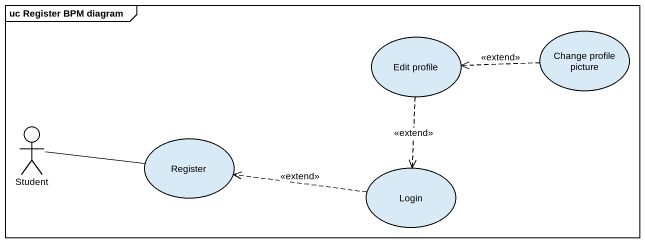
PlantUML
@startuml
mainframe uc Register BPM diagram
usecase "Edit profile" as Edit_profile
usecase "Change profile picture" as Change_profile_picture
actor Student
usecase Register
usecase Login
Edit_profile ..> Login : <<extend>>
Change_profile_picture .left.> Edit_profile : <<extend>>
Student -right- Register
Login .left.> Register : <<extend>>
@enduml
